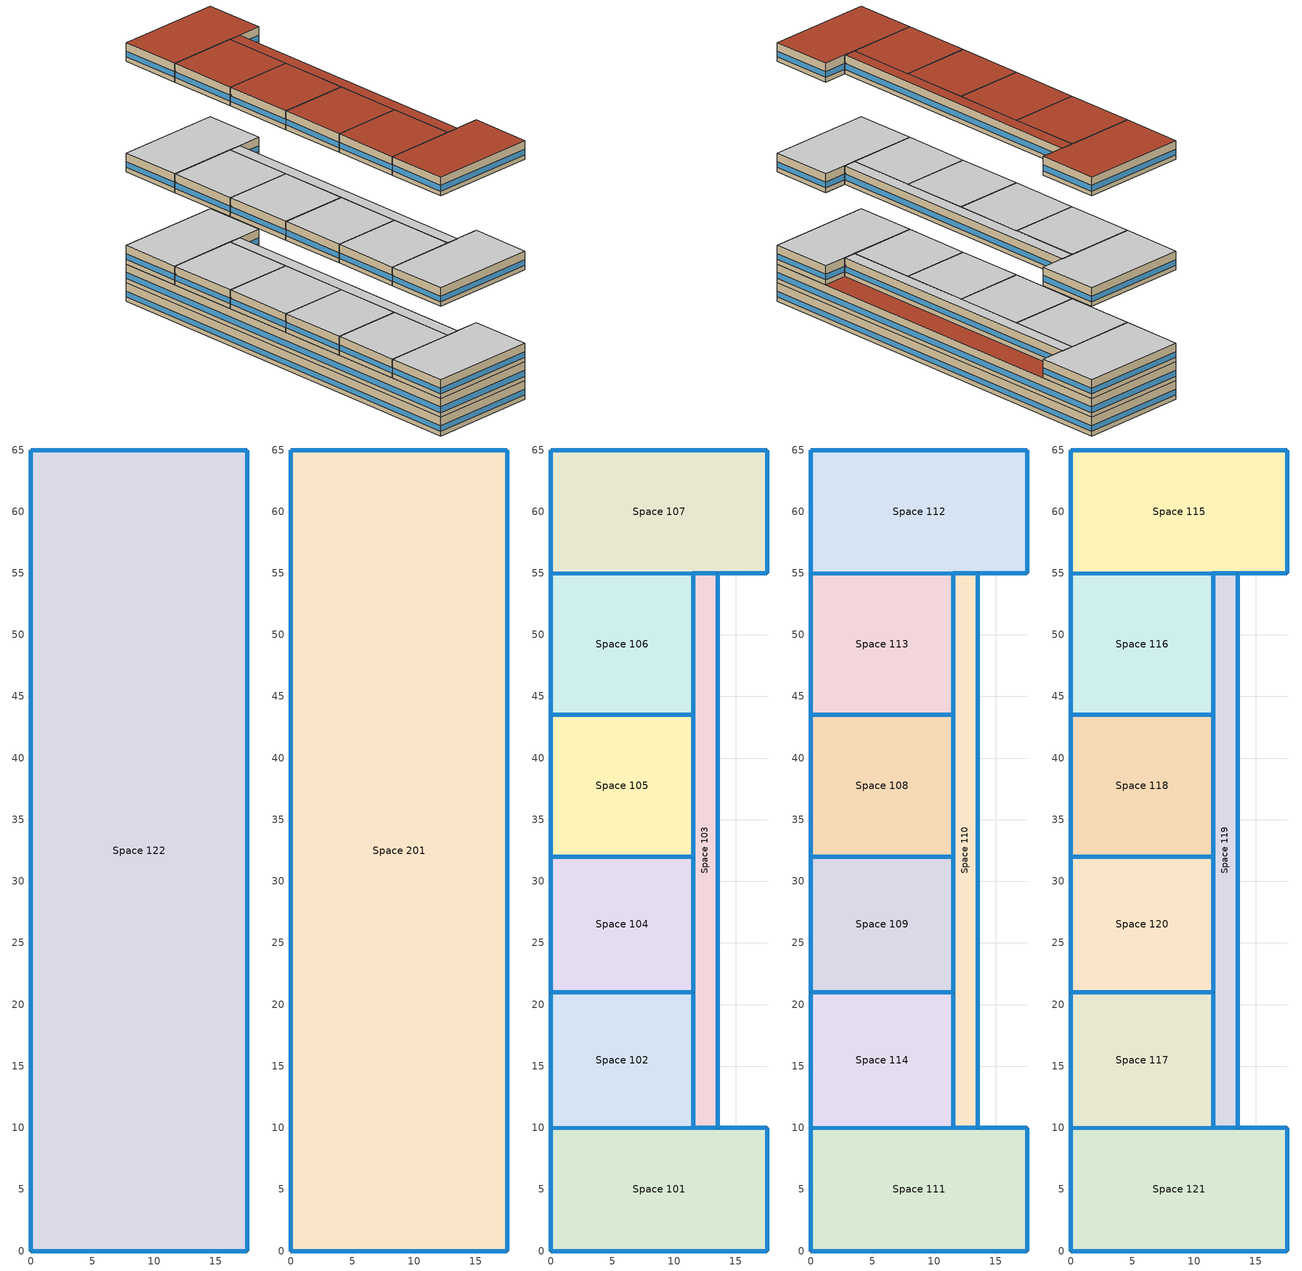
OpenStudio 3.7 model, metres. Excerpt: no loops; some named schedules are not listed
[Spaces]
Space 122
 floor ground: 17.53,65 17.53,0 0,0 0,65 z0
 wall outside (Surface 149 c tbd): 0,0 17.53,0 z0:3.05
 wall outside (Surface 150 c tbd): 0,65 0,0 z0:3.05
 wall outside (Surface 151 c tbd): 17.53,65 0,65 z0:3.05
 wall outside (Surface 152 c tbd): 17.53,0 17.53,65 z0:3.05
 window: 0.03,0 17.5,0 / 0,64.97 0,0.03 / 17.5,65 0.03,65 / 17.53,0.03 17.53,64.97 z0.76:1.68
 roof outside: 17.53,0 17.53,65 0,65 0,0 z3.05
Space 201
 floor ground: 17.53,65 17.53,0 0,0 0,65 z3.05
 wall outside (Surface 155 c tbd): 0,0 17.53,0 z3.05:6.1
 wall outside (Surface 156 c tbd): 0,65 0,0 z3.05:6.1
 wall outside (Surface 157 c tbd): 17.53,65 0,65 z3.05:6.1
 wall outside (Surface 158 c tbd): 17.53,0 17.53,65 z3.05:6.1
 window: 0.03,0 17.5,0 / 0,64.97 0,0.03 / 17.5,65 0.03,65 / 17.53,0.03 17.53,64.97 z3.81:4.73
 roof outside (Surface 159 c tbd): 17.53,0 17.53,65 0,65 0,0 z6.1
Space 101
 floor ground: 17.53,10 17.53,0 0,0 0,9.97 11.53,10 z6.1
 wall outside: 13.53,10 11.53,10 0,9.97 z6.1:9.14
 wall outside (Surface 3 c tbd): 17.53,10 13.53,10 z6.1:9.14
 wall outside (Surface 4 c tbd): 17.53,0 17.53,10 z6.1:9.14
 wall outside (Surface 5 c tbd): 0,0 17.53,0 z6.1:9.14
 wall outside (Surface 6 c tbd): 0,9.97 0,0 z6.1:9.14
 window: 13.5,10 11.56,10 z6.86:7.8; 17.5,10 13.56,10 / 17.53,0.03 17.53,9.97 / 0.03,0 17.5,0 / 0,9.94 0,0.03 / 11.5,10 0.03,9.97 z6.86:7.78
 ceiling adiabatic: 17.53,0 17.53,10 11.53,10 0,9.97 0,0 z9.14
Space 102
 floor ground: 11.53,21 11.53,10 0,9.97 0,21 z6.1
 wall outside: 0,9.97 11.53,10 11.53,21 0,21 z6.1:9.14
 wall outside (Surface 12 c tbd): 0,21 0,9.97 z6.1:9.14
 window: 11.53,10.03 11.53,20.97 / 0.03,9.97 11.5,10 / 0,20.97 0,10 / 11.5,21 0.03,21 z6.86:7.78
 ceiling adiabatic: 0,9.97 11.53,10 11.53,21 0,21 z9.14
Space 103
 floor ground: 13.53,55 13.53,10 11.53,10 11.53,55 z6.1
 wall outside (Surface 16 c tbd): 13.53,10 13.53,55 z6.1:9.14
 wall outside: 13.53,55 11.53,55 11.53,43.5 11.53,32 11.53,21 11.53,10 13.53,10 z6.1:9.14
 window: 13.53,10.03 13.53,54.97 z6.86:7.77; 11.56,10 13.5,10 / 13.5,55 11.56,55 z6.86:7.8; 11.53,20.97 11.53,10.03 / 11.53,31.97 11.53,21.03 / 11.53,43.47 11.53,32.03 / 11.53,54.97 11.53,43.53 z6.86:7.78
 ceiling adiabatic: 13.53,10 13.53,55 11.53,55 11.53,10 z9.14
Space 104
 floor ground: 11.53,32 11.53,21 0,21 0,32 z6.1
 wall outside: 0,21 11.53,21 11.53,32 0,32 z6.1:9.14
 wall outside (Surface 27 c tbd): 0,32 0,21 z6.1:9.14
 window: 11.53,21.03 11.53,31.97 / 0.03,21 11.5,21 / 0,31.97 0,21.03 / 11.5,32 0.03,32 z6.86:7.78
 ceiling adiabatic: 11.53,21 11.53,32 0,32 0,21 z9.14
Space 105
 floor ground: 11.53,43.5 11.53,32 0,32 0,43.5 z6.1
 wall outside: 0,32 11.53,32 11.53,43.5 0,43.5 z6.1:9.14
 wall outside (Surface 33 c tbd): 0,43.5 0,32 z6.1:9.14
 window: 11.53,32.03 11.53,43.47 / 0.03,32 11.5,32 / 0,43.47 0,32.03 / 11.5,43.5 0.03,43.5 z6.86:7.78
 ceiling adiabatic: 11.53,32 11.53,43.5 0,43.5 0,32 z9.14
Space 106
 floor ground: 11.53,55 11.53,43.5 0,43.5 0,54.97 z6.1
 wall outside (Surface 37 c tbd): 0,54.97 0,43.5 z6.1:9.14
 wall outside: 0,43.5 11.53,43.5 11.53,55 0,54.97 z6.1:9.14
 window: 0,54.94 0,43.53 / 11.5,55 0.03,54.97 / 11.53,43.53 11.53,54.97 / 0.03,43.5 11.5,43.5 z6.86:7.78
 ceiling adiabatic: 11.53,43.5 11.53,55 0,54.97 0,43.5 z9.14
Space 107
 floor ground: 17.53,65 17.53,55 11.53,55 0,54.97 0,65 z6.1
 wall outside (Surface 43 c tbd): 0,65 0,54.97 z6.1:9.14
 wall outside (Surface 44 c tbd): 17.53,65 0,65 z6.1:9.14
 wall outside (Surface 45 c tbd): 17.53,55 17.53,65 z6.1:9.14
 wall outside (Surface 46 c tbd): 13.53,55 17.53,55 z6.1:9.14
 wall outside: 0,54.97 11.53,55 13.53,55 z6.1:9.14
 window: 0,64.97 0,55 / 17.5,65 0.03,65 / 17.53,55.03 17.53,64.97 / 13.56,55 17.5,55 / 0.03,54.97 11.5,55 z6.86:7.78; 11.56,55 13.5,55 z6.86:7.8
 ceiling adiabatic: 0,54.97 11.53,55 17.53,55 17.53,65 0,65 z9.14
Space 108
 floor adiabatic: 11.53,43.5 11.53,32 0,32 0,43.5 z21.1
 wall outside (Surface 51 c tbd): 11.53,32 11.53,43.5 z21.1:24.14
 wall outside (Surface 52 c tbd): 0,32 11.53,32 z21.1:24.14
 wall outside (Surface 53 c tbd): 0,43.5 0,32 z21.1:24.14
 wall outside (Surface 54 c tbd): 11.53,43.5 0,43.5 z21.1:24.14
 window: 11.53,32.03 11.53,43.47 / 0.03,32 11.5,32 / 0,43.47 0,32.03 / 11.5,43.5 0.03,43.5 z21.86:22.78
 ceiling adiabatic: 11.53,32 11.53,43.5 0,43.5 0,32 z24.14
Space 109
 floor adiabatic: 11.53,32 11.53,21 0,21 0,32 z21.1
 wall outside (Surface 57 c tbd): 11.53,21 11.53,32 z21.1:24.14
 wall outside (Surface 58 c tbd): 0,21 11.53,21 z21.1:24.14
 wall outside (Surface 59 c tbd): 0,32 0,21 z21.1:24.14
 wall outside (Surface 60 c tbd): 11.53,32 0,32 z21.1:24.14
 window: 11.53,21.03 11.53,31.97 / 0.03,21 11.5,21 / 0,31.97 0,21.03 / 11.5,32 0.03,32 z21.86:22.78
 ceiling adiabatic: 11.53,21 11.53,32 0,32 0,21 z24.14
Space 110
 floor adiabatic: 13.53,55 13.53,10 11.53,10 11.53,55 z21.1
 wall outside (Surface 63 c tbd): 13.53,10 13.53,55 z21.1:24.14
 wall outside (Surface 64 c tbd): 11.53,10 13.53,10 z21.1:24.14
 wall outside (Surface 65 c tbd): 11.53,21 11.53,10 z21.1:24.14
 wall outside (Surface 66 c tbd): 11.53,32 11.53,21 z21.1:24.14
 wall outside (Surface 67 c tbd): 11.53,43.5 11.53,32 z21.1:24.14
 wall outside (Surface 68 c tbd): 11.53,55 11.53,43.5 z21.1:24.14
 wall outside (Surface 69 c tbd): 13.53,55 11.53,55 z21.1:24.14
 window: 13.53,10.03 13.53,54.97 z21.86:22.77; 11.56,10 13.5,10 / 13.5,55 11.56,55 z21.86:22.8; 11.53,20.97 11.53,10.03 / 11.53,31.97 11.53,21.03 / 11.53,43.47 11.53,32.03 / 11.53,54.97 11.53,43.53 z21.86:22.78
 ceiling adiabatic: 13.53,10 13.53,55 11.53,55 11.53,10 z24.14
Space 111
 floor adiabatic: 17.53,10 17.53,0 0,0 0,9.97 11.53,10 z21.1
 wall outside (Surface 72 c tbd): 13.53,10 11.53,10 z21.1:24.14
 wall outside (Surface 73 c tbd): 17.53,10 13.53,10 z21.1:24.14
 wall outside (Surface 74 c tbd): 17.53,0 17.53,10 z21.1:24.14
 wall outside (Surface 75 c tbd): 0,0 17.53,0 z21.1:24.14
 wall outside (Surface 76 c tbd): 0,9.97 0,0 z21.1:24.14
 wall outside (Surface 77 c tbd): 11.53,10 0,9.97 z21.1:24.14
 window: 13.5,10 11.56,10 z21.86:22.8; 17.5,10 13.56,10 / 17.53,0.03 17.53,9.97 / 0.03,0 17.5,0 / 0,9.94 0,0.03 / 11.5,10 0.03,9.97 z21.86:22.78
 ceiling adiabatic: 17.53,0 17.53,10 11.53,10 0,9.97 0,0 z24.14
Space 112
 floor adiabatic: 17.53,65 17.53,55 11.53,55 0,54.97 0,65 z21.1
 wall outside (Surface 80 c tbd): 0,65 0,54.97 z21.1:24.14
 wall outside (Surface 81 c tbd): 17.53,65 0,65 z21.1:24.14
 wall outside (Surface 82 c tbd): 17.53,55 17.53,65 z21.1:24.14
 wall outside (Surface 83 c tbd): 13.53,55 17.53,55 z21.1:24.14
 wall outside (Surface 84 c tbd): 11.53,55 13.53,55 z21.1:24.14
 wall outside (Surface 85 c tbd): 0,54.97 11.53,55 z21.1:24.14
 window: 0,64.97 0,55 / 17.5,65 0.03,65 / 17.53,55.03 17.53,64.97 / 13.56,55 17.5,55 / 0.03,54.97 11.5,55 z21.86:22.78; 11.56,55 13.5,55 z21.86:22.8
 ceiling adiabatic: 0,54.97 11.53,55 17.53,55 17.53,65 0,65 z24.14
Space 113
 floor adiabatic: 11.53,55 11.53,43.5 0,43.5 0,54.97 z21.1
 wall outside (Surface 88 c tbd): 0,54.97 0,43.5 z21.1:24.14
 wall outside (Surface 89 c tbd): 11.53,55 0,54.97 z21.1:24.14
 wall outside (Surface 90 c tbd): 11.53,43.5 11.53,55 z21.1:24.14
 wall outside (Surface 91 c tbd): 0,43.5 11.53,43.5 z21.1:24.14
 window: 0,54.94 0,43.53 / 11.5,55 0.03,54.97 / 11.53,43.53 11.53,54.97 / 0.03,43.5 11.5,43.5 z21.86:22.78
 ceiling adiabatic: 11.53,43.5 11.53,55 0,54.97 0,43.5 z24.14
Space 114
 floor adiabatic: 11.53,21 11.53,10 0,9.97 0,21 z21.1
 wall outside (Surface 94 c tbd): 11.53,10 11.53,21 z21.1:24.14
 wall outside (Surface 95 c tbd): 0,9.97 11.53,10 z21.1:24.14
 wall outside (Surface 96 c tbd): 0,21 0,9.97 z21.1:24.14
 wall outside (Surface 97 c tbd): 11.53,21 0,21 z21.1:24.14
 window: 11.53,10.03 11.53,20.97 / 0.03,9.97 11.5,10 / 0,20.97 0,10 / 11.5,21 0.03,21 z21.86:22.78
 ceiling adiabatic: 0,9.97 11.53,10 11.53,21 0,21 z24.14
Space 115
 floor adiabatic: 17.53,65 17.53,55 11.53,55 0,54.97 0,65 z39.1
 wall outside (Surface 100 c tbd): 0,65 0,54.97 z39.1:42.14
 wall outside (Surface 101 c tbd): 17.53,65 0,65 z39.1:42.14
 wall outside (Surface 102 c tbd): 17.53,55 17.53,65 z39.1:42.14
 wall outside (Surface 103 c tbd): 13.53,55 17.53,55 z39.1:42.14
 wall outside (Surface 104 c tbd): 11.53,55 13.53,55 z39.1:42.14
 wall outside (Surface 105 c tbd): 0,54.97 11.53,55 z39.1:42.14
 window: 0,64.97 0,55 / 17.5,65 0.03,65 / 17.53,55.03 17.53,64.97 / 13.56,55 17.5,55 / 0.03,54.97 11.5,55 z39.86:40.78; 11.56,55 13.5,55 z39.86:40.8
 roof outside (Surface 106 c tbd): 0,54.97 11.53,55 17.53,55 17.53,65 0,65 z42.14
Space 116
 floor adiabatic: 11.53,55 11.53,43.5 0,43.5 0,54.97 z39.1
 wall outside (Surface 108 c tbd): 0,54.97 0,43.5 z39.1:42.14
 wall outside (Surface 109 c tbd): 11.53,55 0,54.97 z39.1:42.14
 wall outside (Surface 110 c tbd): 11.53,43.5 11.53,55 z39.1:42.14
 wall outside (Surface 111 c tbd): 0,43.5 11.53,43.5 z39.1:42.14
 window: 0,54.94 0,43.53 / 11.5,55 0.03,54.97 / 11.53,43.53 11.53,54.97 / 0.03,43.5 11.5,43.5 z39.86:40.78
 roof outside (Surface 112 c tbd): 11.53,43.5 11.53,55 0,54.97 0,43.5 z42.14
Space 117
 floor adiabatic: 11.53,21 11.53,10 0,9.97 0,21 z39.1
 wall outside (Surface 114 c tbd): 11.53,10 11.53,21 z39.1:42.14
 wall outside (Surface 115 c tbd): 0,9.97 11.53,10 z39.1:42.14
 wall outside (Surface 116 c tbd): 0,21 0,9.97 z39.1:42.14
 wall outside (Surface 117 c tbd): 11.53,21 0,21 z39.1:42.14
 window: 11.53,10.03 11.53,20.97 / 0.03,9.97 11.5,10 / 0,20.97 0,10 / 11.5,21 0.03,21 z39.86:40.78
 roof outside (Surface 118 c tbd): 0,9.97 11.53,10 11.53,21 0,21 z42.14
Space 118
 floor adiabatic: 11.53,43.5 11.53,32 0,32 0,43.5 z39.1
 wall outside (Surface 120 c tbd): 11.53,32 11.53,43.5 z39.1:42.14
 wall outside (Surface 121 c tbd): 0,32 11.53,32 z39.1:42.14
 wall outside (Surface 122 c tbd): 0,43.5 0,32 z39.1:42.14
 wall outside (Surface 123 c tbd): 11.53,43.5 0,43.5 z39.1:42.14
 window: 11.53,32.03 11.53,43.47 / 0.03,32 11.5,32 / 0,43.47 0,32.03 / 11.5,43.5 0.03,43.5 z39.86:40.78
 roof outside (Surface 124 c tbd): 11.53,32 11.53,43.5 0,43.5 0,32 z42.14
Space 119
 floor adiabatic: 13.53,55 13.53,10 11.53,10 11.53,55 z39.1
 wall outside (Surface 126 c tbd): 13.53,10 13.53,55 z39.1:42.14
 wall outside (Surface 127 c tbd): 11.53,10 13.53,10 z39.1:42.14
 wall outside (Surface 128 c tbd): 11.53,21 11.53,10 z39.1:42.14
 wall outside (Surface 129 c tbd): 11.53,32 11.53,21 z39.1:42.14
 wall outside (Surface 130 c tbd): 11.53,43.5 11.53,32 z39.1:42.14
 wall outside (Surface 131 c tbd): 11.53,55 11.53,43.5 z39.1:42.14
 wall outside (Surface 132 c tbd): 13.53,55 11.53,55 z39.1:42.14
 window: 13.53,10.03 13.53,54.97 z39.86:40.77; 11.56,10 13.5,10 / 13.5,55 11.56,55 z39.86:40.8; 11.53,20.97 11.53,10.03 / 11.53,31.97 11.53,21.03 / 11.53,43.47 11.53,32.03 / 11.53,54.97 11.53,43.53 z39.86:40.78
 roof outside (Surface 133 c tbd): 13.53,10 13.53,55 11.53,55 11.53,10 z42.14
Space 120
 floor adiabatic: 11.53,32 11.53,21 0,21 0,32 z39.1
 wall outside (Surface 135 c tbd): 11.53,21 11.53,32 z39.1:42.14
 wall outside (Surface 136 c tbd): 0,21 11.53,21 z39.1:42.14
 wall outside (Surface 137 c tbd): 0,32 0,21 z39.1:42.14
 wall outside (Surface 138 c tbd): 11.53,32 0,32 z39.1:42.14
 window: 11.53,21.03 11.53,31.97 / 0.03,21 11.5,21 / 0,31.97 0,21.03 / 11.5,32 0.03,32 z39.86:40.78
 roof outside (Surface 139 c tbd): 11.53,21 11.53,32 0,32 0,21 z42.14
Space 121
 floor adiabatic: 17.53,10 17.53,0 0,0 0,9.97 11.53,10 z39.1
 wall outside (Surface 141 c tbd): 13.53,10 11.53,10 z39.1:42.14
 wall outside (Surface 142 c tbd): 17.53,10 13.53,10 z39.1:42.14
 wall outside (Surface 143 c tbd): 17.53,0 17.53,10 z39.1:42.14
 wall outside (Surface 144 c tbd): 0,0 17.53,0 z39.1:42.14
 wall outside (Surface 145 c tbd): 0,9.97 0,0 z39.1:42.14
 wall outside (Surface 146 c tbd): 11.53,10 0,9.97 z39.1:42.14
 window: 13.5,10 11.56,10 z39.86:40.8; 17.5,10 13.56,10 / 17.53,0.03 17.53,9.97 / 0.03,0 17.5,0 / 0,9.94 0,0.03 / 11.5,10 0.03,9.97 z39.86:40.78
 roof outside (Surface 147 c tbd): 17.53,0 17.53,10 11.53,10 0,9.97 0,0 z42.14
[ClimateZones]
Climate Zone Institution Name 1=ASHRAE; Climate Zone Document Name 1=ANSI/ASHRAE Standard 169; Climate Zone Document Year 1=2006; Climate Zone Value 1=6A; Climate Zone Institution Name 2=CEC; Climate Zone Document Name 2=California Climate Zone Descriptions; Climate Zone Document Year 2=1995
[Building]
Building 1
[Site]
Montreal Int'l: Latitude {deg}=45.47; Longitude {deg}=-73.75; Time Zone {hr}=-5; Elevation {m}=36
[SizingPeriod:DesignDay] Barometric Pressure {Pa}=100893; Rain Indicator=No; Snow Indicator=No; Day of Month=21; Daylight Saving Time Indicator=No; Dry-Bulb Temperature Range Modifier Type=DefaultMultipliers
Name | Maximum Dry-Bulb Temperature {C} | Daily Dry-Bulb Temperature Range {deltaC} | Wind Speed {m/s} | Wind Direction {deg} | Sky Clearness | Month | Day Type | Humidity Condition Type | Wetbulb or DewPoint at Maximum Dry-Bulb {C} | Solar Model Indicator | ASHRAE Clear Sky Optical Depth for Beam Irradiance | ASHRAE Clear Sky Optical Depth for Diffuse Irradiance
Montreal Int'l Ann Htg 99.6% Condns DB | -23.7 | 0 | 3.9 | 260 | 0 | 1 | WinterDesignDay | Wetbulb | -23.7 | ASHRAEClearSky
Montreal Int'l Ann Hum_n 99.6% Condns DP=>MCDB | -23 | 0 | 3.9 | 260 | 0 | 1 | WinterDesignDay | Dewpoint | -30.5 | ASHRAEClearSky
Montreal Int'l Ann Htg Wind 99.6% Condns WS=>MCDB | -5.3 | 0 | 12.9 | 260 | 0 | 1 | WinterDesignDay | Wetbulb | -5.3 | ASHRAEClearSky
Montreal Int'l Ann Clg .4% Condns DB=>MWB | 30 | 9.3 | 4.9 | 220 |  | 7 | SummerDesignDay | Wetbulb | 22.1 | ASHRAETau | 0.465 | 1.966
[Material] Thermal Absorptance=0.9
Name | Roughness | Thickness {m} | Conductivity {W/m-K} | Density {kg/m3} | Specific Heat {J/kg-K} | Solar Absorptance | Visible Absorptance
G05 25mm wood 1 | MediumSmooth | 0.0254 | 0.15 | 608 | 1630 | 0.5 | 0.5
4 in. Normalweight Concrete Floor 2 | MediumRough | 0.1016 | 2.31 | 2322 | 832 | 0.7 | 0.7
Generic Brick | MediumRough | 0.1 | 0.9 | 1920 | 790 | 0.65 | 0.65
Generic LW Concrete | MediumRough | 0.1 | 0.53 | 1280 | 840 | 0.8 | 0.8
Generic Wall Air Gap | Smooth | 0.1 | 0.667 | 1.28 | 1000 | 0.7 | 0.7
Generic Gypsum Board | MediumSmooth | 0.0127 | 0.16 | 800 | 1090 | 0.5 | 0.5
Roof Membrane 1 | VeryRough | 0.0095 | 0.16 | 1121.29 | 1460 | 0.7 | 0.7
Metal Roof Surface 2; F08 Metal surface 1 | Smooth | 0.0008 | 45.28 | 7824 | 500 | 0.7 | 0.7
100mm Normalweight concrete floor | MediumRough | 0.1016 | 2.31045 | 2322 | 832.557 | 0.7 | 0.7
G01 13mm gypsum board | Smooth | 0.0127 | 0.160031 | 800.001 | 1090.73 | 0.7 | 0.5
Generic HW Concrete | MediumRough | 0.2 | 1.95 | 2240 | 900 | 0.8 | 0.8
Generic Ceiling Air Gap | Smooth | 0.1 | 0.556 | 1.28 | 1000 | 0.7 | 0.7
Generic Acoustic Tile | MediumSmooth | 0.02 | 0.06 | 368 | 590 | 0.2 | 0.2
Surface 100 m tbd | MediumRough | 0.0832985 | 0.53 | 1280 | 840 | 0.8 | 0.8
Surface 101 m tbd; Surface 144 m tbd | MediumRough | 0.0834123 | 0.53 | 1280 | 840 | 0.8 | 0.8
Surface 102 m tbd; Surface 143 m tbd | MediumRough | 0.0825073 | 0.53 | 1280 | 840 | 0.8 | 0.8
Surface 103 m tbd; Surface 142 m tbd | MediumRough | 0.0813394 | 0.53 | 1280 | 840 | 0.8 | 0.8
Surface 104 m tbd; Surface 105 m tbd; Surface 109 m tbd; Surface 110 m tbd; Surface 111 m tbd; Surface 114 m tbd; Surface 115 m tbd; Surface 117 m tbd; Surface 120 m tbd; Surface 121 m tbd; Surface 123 m tbd; Surface 127 m tbd; Surface 128 m tbd; Surface 129 m tbd; Surface 130 m tbd; Surface 131 m tbd; Surface 132 m tbd; Surface 135 m tbd; Surface 136 m tbd; Surface 138 m tbd; Surface 141 m tbd; Surface 146 m tbd; Surface 51 m tbd; Surface 52 m tbd; Surface 54 m tbd; Surface 57 m tbd; Surface 58 m tbd; Surface 60 m tbd; Surface 64 m tbd; Surface 65 m tbd; Surface 66 m tbd; Surface 67 m tbd; Surface 68 m tbd; Surface 69 m tbd; Surface 72 m tbd; Surface 77 m tbd; Surface 84 m tbd; Surface 85 m tbd; Surface 89 m tbd; Surface 90 m tbd; Surface 91 m tbd; Surface 94 m tbd; Surface 95 m tbd; Surface 97 m tbd | MediumRough | 0.0957656 | 0.53 | 1280 | 840 | 0.8 | 0.8
Surface 108 m tbd | MediumRough | 0.084167 | 0.53 | 1280 | 840 | 0.8 | 0.8
Surface 116 m tbd | MediumRough | 0.084148 | 0.53 | 1280 | 840 | 0.8 | 0.8
Surface 12 m tbd | MediumRough | 0.0912917 | 0.53 | 1280 | 840 | 0.8 | 0.8
Surface 122 m tbd | MediumRough | 0.0841682 | 0.53 | 1280 | 840 | 0.8 | 0.8
Surface 126 m tbd | MediumRough | 0.084522 | 0.53 | 1280 | 840 | 0.8 | 0.8
Surface 137 m tbd | MediumRough | 0.0841466 | 0.53 | 1280 | 840 | 0.8 | 0.8
Surface 145 m tbd | MediumRough | 0.0832905 | 0.53 | 1280 | 840 | 0.8 | 0.8
Surface 149 m tbd; Surface 151 m tbd | MediumRough | 0.0846712 | 0.53 | 1280 | 840 | 0.8 | 0.8
Surface 150 m tbd; Surface 152 m tbd | MediumRough | 0.0855944 | 0.53 | 1280 | 840 | 0.8 | 0.8
Surface 155 m tbd; Surface 157 m tbd; Surface 44 m tbd; Surface 5 m tbd | MediumRough | 0.0904264 | 0.53 | 1280 | 840 | 0.8 | 0.8
Surface 156 m tbd | MediumRough | 0.0914802 | 0.53 | 1280 | 840 | 0.8 | 0.8
Surface 158 m tbd | MediumRough | 0.0912167 | 0.53 | 1280 | 840 | 0.8 | 0.8
Surface 16 m tbd | MediumRough | 0.0858149 | 0.53 | 1280 | 840 | 0.8 | 0.8
Surface 27 m tbd | MediumRough | 0.0912901 | 0.53 | 1280 | 840 | 0.8 | 0.8
Surface 3 m tbd; Surface 46 m tbd | MediumRough | 0.0825361 | 0.53 | 1280 | 840 | 0.8 | 0.8
Surface 33 m tbd | MediumRough | 0.0913155 | 0.53 | 1280 | 840 | 0.8 | 0.8
Surface 37 m tbd | MediumRough | 0.091314 | 0.53 | 1280 | 840 | 0.8 | 0.8
Surface 4 m tbd; Surface 45 m tbd | MediumRough | 0.0893638 | 0.53 | 1280 | 840 | 0.8 | 0.8
Surface 43 m tbd | MediumRough | 0.0902927 | 0.53 | 1280 | 840 | 0.8 | 0.8
Surface 53 m tbd | MediumRough | 0.0844925 | 0.53 | 1280 | 840 | 0.8 | 0.8
Surface 59 m tbd | MediumRough | 0.0844708 | 0.53 | 1280 | 840 | 0.8 | 0.8
Surface 6 m tbd | MediumRough | 0.0902834 | 0.53 | 1280 | 840 | 0.8 | 0.8
Surface 63 m tbd | MediumRough | 0.084849 | 0.53 | 1280 | 840 | 0.8 | 0.8
Surface 73 m tbd; Surface 83 m tbd | MediumRough | 0.0816422 | 0.53 | 1280 | 840 | 0.8 | 0.8
Surface 74 m tbd; Surface 82 m tbd | MediumRough | 0.0828189 | 0.53 | 1280 | 840 | 0.8 | 0.8
Surface 75 m tbd; Surface 81 m tbd | MediumRough | 0.0837308 | 0.53 | 1280 | 840 | 0.8 | 0.8
Surface 76 m tbd | MediumRough | 0.0836081 | 0.53 | 1280 | 840 | 0.8 | 0.8
Surface 80 m tbd | MediumRough | 0.0836162 | 0.53 | 1280 | 840 | 0.8 | 0.8
Surface 88 m tbd | MediumRough | 0.0844913 | 0.53 | 1280 | 840 | 0.8 | 0.8
Surface 96 m tbd | MediumRough | 0.0844721 | 0.53 | 1280 | 840 | 0.8 | 0.8
[Material:NoMass] Roughness=Smooth; Thermal Absorptance=0.9; Solar Absorptance=0.7
Name | Thermal Resistance {m2-K/W} | Visible Absorptance
Typical Carpet Pad 4; CP02 CARPET PAD 1 | 0.21648 | 0.8
Typical Insulation R-1.2 Pre1980roof | 2.73841 | 0.7
Typical Insulation R1.5 ground Pre1980 | 1.5 | 0.7
Typical Insulation R-2.17 1 | 0.381975 | 0.7
Surface 106 m tbd | 1.84353 | 0.7
Surface 112 m tbd | 2.32557 | 0.7
Surface 118 m tbd | 2.32463 | 0.7
Surface 124 m tbd; Surface 139 m tbd | 2.32511 | 0.7
Surface 133 m tbd | 1.35246 | 0.7
Surface 147 m tbd | 1.84321 | 0.7
Surface 159 m tbd | 2.53336 | 0.7
[DefaultConstructionSet]
Zone Pre1950 6A: Default Exterior Surface Constructions=Default Surface Constructions 1696; Default Interior Surface Constructions=Default Surface Constructions 1697; Default Ground Contact Surface Constructions=Default Surface Constructions 1675; Default Exterior SubSurface Constructions=Default Sub Surface Constructions 1113; Default Interior SubSurface Constructions=Default Sub Surface Constructions 1114; Interior Partition Construction=Typical Interior Partition 4; Adiabatic Surface Construction=Generic Interior Floor
[DefaultSurfaceConstructions]
Name | Floor Construction | Wall Construction | Roof Ceiling Construction
Default Surface Constructions 1696 | Typical Insulated Exterior Mass Floor 1 | Generic Exterior Wall Uninsulated | Typical IEAD Roof pre1980
Default Surface Constructions 1697 | Typical Interior Floor | Typical Interior Wall | Typical Interior Ceiling
Default Surface Constructions 1675 | Generic Ground Slab 6A pre1980 | Generic Ground Slab 6A pre1980 | Generic Interior Ceiling
[DefaultSubSurfaceConstructions]
Name | Fixed Window Construction | Operable Window Construction | Door Construction | Glass Door Construction | Overhead Door Construction | Tubular Daylight Dome Construction | Tubular Daylight Diffuser Construction
Default Sub Surface Constructions 1113 | Customized Fenestration: u=3.36 | Customized Fenestration: u=3.36 | Typical Insulated Metal Door 2 | U 0.88 SHGC 0.16 Sgl Ref-A-L Clr 6mm 1 | Typical Overhead Door 1 | Typical Interior Window | Typical Interior Window
Default Sub Surface Constructions 1114 | Typical Interior Window | Typical Interior Window | Typical Interior Door 4
[Construction]
Typical Interior Partition 4; Typical Interior Door 4: G05 25mm wood 1
Typical Insulated Exterior Mass Floor 1: 4 in. Normalweight Concrete Floor 2, Typical Carpet Pad 4
Generic Exterior Wall Uninsulated: Generic Brick, Generic LW Concrete, Generic Wall Air Gap, Generic Gypsum Board
Typical IEAD Roof pre1980: Roof Membrane 1, Typical Insulation R-1.2 Pre1980roof, Metal Roof Surface 2
Typical Interior Floor: 100mm Normalweight concrete floor, CP02 CARPET PAD 1
Typical Interior Wall: G01 13mm gypsum board, G01 13mm gypsum board
Typical Interior Ceiling: CP02 CARPET PAD 1, 100mm Normalweight concrete floor
Generic Ground Slab 6A pre1980: Typical Insulation R1.5 ground Pre1980, Generic HW Concrete
Customized Fenestration: u=3.36: Fenestration U=3.32 0.66 1
Typical Insulated Metal Door 2: F08 Metal surface 1, Typical Insulation R-2.17 1
U 0.88 SHGC 0.16 Sgl Ref-A-L Clr 6mm 1: REF A CLEAR LO 6MM 1
Typical Overhead Door 1: Typical Insulation R-2.17 1
Typical Interior Window: Clear 3mm 1
Generic Interior Ceiling: Generic LW Concrete, Generic Ceiling Air Gap, Generic Acoustic Tile
Generic Interior Floor: Generic Acoustic Tile, Generic Ceiling Air Gap, Generic LW Concrete
Surface 100 c tbd: Generic Brick, Surface 100 m tbd, Generic Wall Air Gap, Generic Gypsum Board
Surface 101 c tbd: Generic Brick, Surface 101 m tbd, Generic Wall Air Gap, Generic Gypsum Board
Surface 102 c tbd: Generic Brick, Surface 102 m tbd, Generic Wall Air Gap, Generic Gypsum Board
Surface 103 c tbd: Generic Brick, Surface 103 m tbd, Generic Wall Air Gap, Generic Gypsum Board
Surface 104 c tbd: Generic Brick, Surface 104 m tbd, Generic Wall Air Gap, Generic Gypsum Board
Surface 105 c tbd: Generic Brick, Surface 105 m tbd, Generic Wall Air Gap, Generic Gypsum Board
Surface 106 c tbd: Roof Membrane 1, Surface 106 m tbd, Metal Roof Surface 2
Surface 108 c tbd: Generic Brick, Surface 108 m tbd, Generic Wall Air Gap, Generic Gypsum Board
Surface 109 c tbd: Generic Brick, Surface 109 m tbd, Generic Wall Air Gap, Generic Gypsum Board
Surface 110 c tbd: Generic Brick, Surface 110 m tbd, Generic Wall Air Gap, Generic Gypsum Board
Surface 111 c tbd: Generic Brick, Surface 111 m tbd, Generic Wall Air Gap, Generic Gypsum Board
Surface 112 c tbd: Roof Membrane 1, Surface 112 m tbd, Metal Roof Surface 2
Surface 114 c tbd: Generic Brick, Surface 114 m tbd, Generic Wall Air Gap, Generic Gypsum Board
Surface 115 c tbd: Generic Brick, Surface 115 m tbd, Generic Wall Air Gap, Generic Gypsum Board
Surface 116 c tbd: Generic Brick, Surface 116 m tbd, Generic Wall Air Gap, Generic Gypsum Board
Surface 117 c tbd: Generic Brick, Surface 117 m tbd, Generic Wall Air Gap, Generic Gypsum Board
Surface 118 c tbd: Roof Membrane 1, Surface 118 m tbd, Metal Roof Surface 2
Surface 12 c tbd: Generic Brick, Surface 12 m tbd, Generic Wall Air Gap, Generic Gypsum Board
Surface 120 c tbd: Generic Brick, Surface 120 m tbd, Generic Wall Air Gap, Generic Gypsum Board
Surface 121 c tbd: Generic Brick, Surface 121 m tbd, Generic Wall Air Gap, Generic Gypsum Board
Surface 122 c tbd: Generic Brick, Surface 122 m tbd, Generic Wall Air Gap, Generic Gypsum Board
Surface 123 c tbd: Generic Brick, Surface 123 m tbd, Generic Wall Air Gap, Generic Gypsum Board
Surface 124 c tbd: Roof Membrane 1, Surface 124 m tbd, Metal Roof Surface 2
Surface 126 c tbd: Generic Brick, Surface 126 m tbd, Generic Wall Air Gap, Generic Gypsum Board
Surface 127 c tbd: Generic Brick, Surface 127 m tbd, Generic Wall Air Gap, Generic Gypsum Board
Surface 128 c tbd: Generic Brick, Surface 128 m tbd, Generic Wall Air Gap, Generic Gypsum Board
Surface 129 c tbd: Generic Brick, Surface 129 m tbd, Generic Wall Air Gap, Generic Gypsum Board
Surface 130 c tbd: Generic Brick, Surface 130 m tbd, Generic Wall Air Gap, Generic Gypsum Board
Surface 131 c tbd: Generic Brick, Surface 131 m tbd, Generic Wall Air Gap, Generic Gypsum Board
Surface 132 c tbd: Generic Brick, Surface 132 m tbd, Generic Wall Air Gap, Generic Gypsum Board
Surface 133 c tbd: Roof Membrane 1, Surface 133 m tbd, Metal Roof Surface 2
Surface 135 c tbd: Generic Brick, Surface 135 m tbd, Generic Wall Air Gap, Generic Gypsum Board
Surface 136 c tbd: Generic Brick, Surface 136 m tbd, Generic Wall Air Gap, Generic Gypsum Board
Surface 137 c tbd: Generic Brick, Surface 137 m tbd, Generic Wall Air Gap, Generic Gypsum Board
Surface 138 c tbd: Generic Brick, Surface 138 m tbd, Generic Wall Air Gap, Generic Gypsum Board
Surface 139 c tbd: Roof Membrane 1, Surface 139 m tbd, Metal Roof Surface 2
Surface 141 c tbd: Generic Brick, Surface 141 m tbd, Generic Wall Air Gap, Generic Gypsum Board
Surface 142 c tbd: Generic Brick, Surface 142 m tbd, Generic Wall Air Gap, Generic Gypsum Board
Surface 143 c tbd: Generic Brick, Surface 143 m tbd, Generic Wall Air Gap, Generic Gypsum Board
Surface 144 c tbd: Generic Brick, Surface 144 m tbd, Generic Wall Air Gap, Generic Gypsum Board
Surface 145 c tbd: Generic Brick, Surface 145 m tbd, Generic Wall Air Gap, Generic Gypsum Board
Surface 146 c tbd: Generic Brick, Surface 146 m tbd, Generic Wall Air Gap, Generic Gypsum Board
Surface 147 c tbd: Roof Membrane 1, Surface 147 m tbd, Metal Roof Surface 2
Surface 149 c tbd: Generic Brick, Surface 149 m tbd, Generic Wall Air Gap, Generic Gypsum Board
Surface 150 c tbd: Generic Brick, Surface 150 m tbd, Generic Wall Air Gap, Generic Gypsum Board
Surface 151 c tbd: Generic Brick, Surface 151 m tbd, Generic Wall Air Gap, Generic Gypsum Board
Surface 152 c tbd: Generic Brick, Surface 152 m tbd, Generic Wall Air Gap, Generic Gypsum Board
Surface 155 c tbd: Generic Brick, Surface 155 m tbd, Generic Wall Air Gap, Generic Gypsum Board
Surface 156 c tbd: Generic Brick, Surface 156 m tbd, Generic Wall Air Gap, Generic Gypsum Board
Surface 157 c tbd: Generic Brick, Surface 157 m tbd, Generic Wall Air Gap, Generic Gypsum Board
Surface 158 c tbd: Generic Brick, Surface 158 m tbd, Generic Wall Air Gap, Generic Gypsum Board
Surface 159 c tbd: Roof Membrane 1, Surface 159 m tbd, Metal Roof Surface 2
Surface 16 c tbd: Generic Brick, Surface 16 m tbd, Generic Wall Air Gap, Generic Gypsum Board
Surface 27 c tbd: Generic Brick, Surface 27 m tbd, Generic Wall Air Gap, Generic Gypsum Board
Surface 3 c tbd: Generic Brick, Surface 3 m tbd, Generic Wall Air Gap, Generic Gypsum Board
Surface 33 c tbd: Generic Brick, Surface 33 m tbd, Generic Wall Air Gap, Generic Gypsum Board
Surface 37 c tbd: Generic Brick, Surface 37 m tbd, Generic Wall Air Gap, Generic Gypsum Board
Surface 4 c tbd: Generic Brick, Surface 4 m tbd, Generic Wall Air Gap, Generic Gypsum Board
Surface 43 c tbd: Generic Brick, Surface 43 m tbd, Generic Wall Air Gap, Generic Gypsum Board
Surface 44 c tbd: Generic Brick, Surface 44 m tbd, Generic Wall Air Gap, Generic Gypsum Board
Surface 45 c tbd: Generic Brick, Surface 45 m tbd, Generic Wall Air Gap, Generic Gypsum Board
Surface 46 c tbd: Generic Brick, Surface 46 m tbd, Generic Wall Air Gap, Generic Gypsum Board
Surface 5 c tbd: Generic Brick, Surface 5 m tbd, Generic Wall Air Gap, Generic Gypsum Board
Surface 51 c tbd: Generic Brick, Surface 51 m tbd, Generic Wall Air Gap, Generic Gypsum Board
Surface 52 c tbd: Generic Brick, Surface 52 m tbd, Generic Wall Air Gap, Generic Gypsum Board
Surface 53 c tbd: Generic Brick, Surface 53 m tbd, Generic Wall Air Gap, Generic Gypsum Board
Surface 54 c tbd: Generic Brick, Surface 54 m tbd, Generic Wall Air Gap, Generic Gypsum Board
Surface 57 c tbd: Generic Brick, Surface 57 m tbd, Generic Wall Air Gap, Generic Gypsum Board
Surface 58 c tbd: Generic Brick, Surface 58 m tbd, Generic Wall Air Gap, Generic Gypsum Board
Surface 59 c tbd: Generic Brick, Surface 59 m tbd, Generic Wall Air Gap, Generic Gypsum Board
Surface 6 c tbd: Generic Brick, Surface 6 m tbd, Generic Wall Air Gap, Generic Gypsum Board
Surface 60 c tbd: Generic Brick, Surface 60 m tbd, Generic Wall Air Gap, Generic Gypsum Board
Surface 63 c tbd: Generic Brick, Surface 63 m tbd, Generic Wall Air Gap, Generic Gypsum Board
Surface 64 c tbd: Generic Brick, Surface 64 m tbd, Generic Wall Air Gap, Generic Gypsum Board
Surface 65 c tbd: Generic Brick, Surface 65 m tbd, Generic Wall Air Gap, Generic Gypsum Board
Surface 66 c tbd: Generic Brick, Surface 66 m tbd, Generic Wall Air Gap, Generic Gypsum Board
Surface 67 c tbd: Generic Brick, Surface 67 m tbd, Generic Wall Air Gap, Generic Gypsum Board
Surface 68 c tbd: Generic Brick, Surface 68 m tbd, Generic Wall Air Gap, Generic Gypsum Board
Surface 69 c tbd: Generic Brick, Surface 69 m tbd, Generic Wall Air Gap, Generic Gypsum Board
Surface 72 c tbd: Generic Brick, Surface 72 m tbd, Generic Wall Air Gap, Generic Gypsum Board
Surface 73 c tbd: Generic Brick, Surface 73 m tbd, Generic Wall Air Gap, Generic Gypsum Board
Surface 74 c tbd: Generic Brick, Surface 74 m tbd, Generic Wall Air Gap, Generic Gypsum Board
Surface 75 c tbd: Generic Brick, Surface 75 m tbd, Generic Wall Air Gap, Generic Gypsum Board
Surface 76 c tbd: Generic Brick, Surface 76 m tbd, Generic Wall Air Gap, Generic Gypsum Board
Surface 77 c tbd: Generic Brick, Surface 77 m tbd, Generic Wall Air Gap, Generic Gypsum Board
Surface 80 c tbd: Generic Brick, Surface 80 m tbd, Generic Wall Air Gap, Generic Gypsum Board
Surface 81 c tbd: Generic Brick, Surface 81 m tbd, Generic Wall Air Gap, Generic Gypsum Board
Surface 82 c tbd: Generic Brick, Surface 82 m tbd, Generic Wall Air Gap, Generic Gypsum Board
Surface 83 c tbd: Generic Brick, Surface 83 m tbd, Generic Wall Air Gap, Generic Gypsum Board
Surface 84 c tbd: Generic Brick, Surface 84 m tbd, Generic Wall Air Gap, Generic Gypsum Board
Surface 85 c tbd: Generic Brick, Surface 85 m tbd, Generic Wall Air Gap, Generic Gypsum Board
Surface 88 c tbd: Generic Brick, Surface 88 m tbd, Generic Wall Air Gap, Generic Gypsum Board
Surface 89 c tbd: Generic Brick, Surface 89 m tbd, Generic Wall Air Gap, Generic Gypsum Board
Surface 90 c tbd: Generic Brick, Surface 90 m tbd, Generic Wall Air Gap, Generic Gypsum Board
Surface 91 c tbd: Generic Brick, Surface 91 m tbd, Generic Wall Air Gap, Generic Gypsum Board
Surface 94 c tbd: Generic Brick, Surface 94 m tbd, Generic Wall Air Gap, Generic Gypsum Board
Surface 95 c tbd: Generic Brick, Surface 95 m tbd, Generic Wall Air Gap, Generic Gypsum Board
Surface 96 c tbd: Generic Brick, Surface 96 m tbd, Generic Wall Air Gap, Generic Gypsum Board
Surface 97 c tbd: Generic Brick, Surface 97 m tbd, Generic Wall Air Gap, Generic Gypsum Board
[WindowMaterial:SimpleGlazingSystem]
Fenestration U=3.32 0.66 1: U-Factor {W/m2-K}=3.32; Solar Heat Gain Coefficient=0.66; Visible Transmittance=0.21
[WindowMaterial:Glazing] Optical Data Type=SpectralAverage; Infrared Transmittance at Normal Incidence=0; Front Side Infrared Hemispherical Emissivity=0.84; Conductivity {W/m-K}=0.9; Dirt Correction Factor for Solar and Visible Transmittance=1; Solar Diffusing=No
Name | Thickness {m} | Solar Transmittance at Normal Incidence | Front Side Solar Reflectance at Normal Incidence | Back Side Solar Reflectance at Normal Incidence | Visible Transmittance at Normal Incidence | Front Side Visible Reflectance at Normal Incidence | Back Side Visible Reflectance at Normal Incidence | Back Side Infrared Hemispherical Emissivity
REF A CLEAR LO 6MM 1 | 0.006 | 0.066 | 0.341 | 0.493 | 0.08 | 0.41 | 0.37 | 0.4
Clear 3mm 1 | 0.003 | 0.837 | 0.075 | 0.075 | 0.898 | 0.081 | 0.081 | 0.84
[ThermostatSetpoint:DualSetpoint]
Name | Heating Setpoint Temperature Schedule | Cooling Setpoint Temperature Schedule
Thermostat Setpoint Dual Setpoint 1 | LargeOffice Building_Setpoint_HtgSetp Schedule | LargeOffice Building_Setpoint_ClgSetp Schedule
Thermostat Setpoint Dual Setpoint 2 | LargeOffice Building_Setpoint_HtgSetp Schedule 1 | LargeOffice Building_Setpoint_ClgSetp Schedule 1
Thermostat Setpoint Dual Setpoint 3; Thermostat Setpoint Dual Setpoint 4; Thermostat Setpoint Dual Setpoint 5; Thermostat Setpoint Dual Setpoint 6; Thermostat Setpoint Dual Setpoint 7; Thermostat Setpoint Dual Setpoint 8; Thermostat Setpoint Dual Setpoint 9; Thermostat Setpoint Dual Setpoint 10; Thermostat Setpoint Dual Setpoint 11; Thermostat Setpoint Dual Setpoint 12; Thermostat Setpoint Dual Setpoint 13; Thermostat Setpoint Dual Setpoint 14; Thermostat Setpoint Dual Setpoint 15; Thermostat Setpoint Dual Setpoint 16; Thermostat Setpoint Dual Setpoint 17; Thermostat Setpoint Dual Setpoint 18; Thermostat Setpoint Dual Setpoint 19; Thermostat Setpoint Dual Setpoint 20; Thermostat Setpoint Dual Setpoint 21; Thermostat Setpoint Dual Setpoint 22; Thermostat Setpoint Dual Setpoint 23 | NECB-G-Thermostat Setpoint-Heating | NECB-G-Thermostat Setpoint-Cooling 1
[DesignSpecification:OutdoorAir] Outdoor Air Method=Sum
Name | Outdoor Air Flow per Person {m3/s-person}
MidriseApartment Apartment Ventilation | 0.003
189.1-2009 - Office - ClosedOffice - CZ4-8 Ventilation | 0.00943895
[BuildingStory]
Name | Nominal Z Coordinate {m} | Nominal Floor to Floor Height {m}
Building Story 1 | 0 | 3.048
Building Story 2 | 3 | 3.048
Building Story 3 | 6.048 | 3.048
Building Story typical | 24 | 3
Building Story roof | 42 | 3
[Space]
Name | Space Type | Building Story | Thermal Zone
Space 101 | MURB large | Building Story 3 | Thermal Zone 2
Space 102 | MURB large | Building Story 3 | Thermal Zone 5
Space 103 | MURB lobby | Building Story 3 | Thermal Zone 7
Space 104 | MURB large | Building Story 3 | Thermal Zone 8
Space 105 | MURB large | Building Story 3 | Thermal Zone 9
Space 106 | MURB large | Building Story 3 | Thermal Zone 6
Space 107 | MURB large | Building Story 3 | Thermal Zone 4
Space 108 | MURB large | Building Story typical | Thermal Zone 3
Space 109 | MURB large | Building Story typical | Thermal Zone 10
Space 110 | MURB lobby | Building Story typical | Thermal Zone 11
Space 111 | MURB large | Building Story typical | Thermal Zone 13
Space 112 | MURB large | Building Story typical | Thermal Zone 15
Space 113 | MURB large | Building Story typical | Thermal Zone 16
Space 114 | MURB large | Building Story typical | Thermal Zone 17
Space 115 | MURB large | Building Story roof | Thermal Zone 18
Space 116 | MURB large | Building Story roof | Thermal Zone 19
Space 117 | MURB large | Building Story roof | Thermal Zone 20
Space 118 | MURB large | Building Story roof | Thermal Zone 14
Space 119 | MURB lobby | Building Story roof | Thermal Zone 21
Space 120 | MURB large | Building Story roof | Thermal Zone 22
Space 121 | MURB large | Building Story roof | Thermal Zone 12
Space 122 | Bureaux | Building Story 1 | Thermal Zone 23
Space 201 | Bureaux | Building Story 2 | Thermal Zone 1
[ThermalZone] Use Ideal Air Loads=No
Name | Thermostat | Multiplier
Thermal Zone 1 | Thermostat Setpoint Dual Setpoint 1
Thermal Zone 2 | Thermostat Setpoint Dual Setpoint 10
Thermal Zone 3 | Thermostat Setpoint Dual Setpoint 12 | 10
Thermal Zone 4 | Thermostat Setpoint Dual Setpoint 8
Thermal Zone 5 | Thermostat Setpoint Dual Setpoint 14
Thermal Zone 6 | Thermostat Setpoint Dual Setpoint 20
Thermal Zone 7 | Thermostat Setpoint Dual Setpoint 7
Thermal Zone 8 | Thermostat Setpoint Dual Setpoint 19
Thermal Zone 9 | Thermostat Setpoint Dual Setpoint 18
Thermal Zone 10 | Thermostat Setpoint Dual Setpoint 3 | 10
Thermal Zone 11 | Thermostat Setpoint Dual Setpoint 9 | 10
Thermal Zone 12 | Thermostat Setpoint Dual Setpoint 13 | 1
Thermal Zone 13 | Thermostat Setpoint Dual Setpoint 11 | 10
Thermal Zone 14 | Thermostat Setpoint Dual Setpoint 6
Thermal Zone 15 | Thermostat Setpoint Dual Setpoint 15 | 10
Thermal Zone 16 | Thermostat Setpoint Dual Setpoint 16 | 10
Thermal Zone 17 | Thermostat Setpoint Dual Setpoint 17 | 10
Thermal Zone 18 | Thermostat Setpoint Dual Setpoint 4
Thermal Zone 19 | Thermostat Setpoint Dual Setpoint 5
Thermal Zone 20 | Thermostat Setpoint Dual Setpoint 23
Thermal Zone 21 | Thermostat Setpoint Dual Setpoint 21
Thermal Zone 22 | Thermostat Setpoint Dual Setpoint 22
Thermal Zone 23 | Thermostat Setpoint Dual Setpoint 2
[DefaultScheduleSet]
Name | Number of People Schedule | People Activity Level Schedule | Electric Equipment Schedule | Hot Water Equipment Schedule | Infiltration Schedule | Lighting Schedule
MidriseApartment Apartment Schedule Set 2 | MidriseApartment Apartment Occ 2 | MidriseApartment Activity 2 | MURB Appliances and lighting | MURB hot water equipment schedule | MidriseApartment Infil 3
MidriseApartment Corridor Schedule Set 1 |  |  | ApartmentMidRise BLDG_ELEVATORS Pre2004 |  | MidriseApartment Infil 1 | MidriseApartment Corridor Light 2
189.1-2009 - Office - BreakRoom - CZ4-8 Schedule Set | Office Misc Occ | Office Activity | Office Bldg Equip |  | Office Infil Quarter On | Office Bldg Light
[People:Definition]
MidriseApartment Apartment People Definition: Number of People Calculation Method=People/Area; People per Space Floor Area {person/m2}=0.0283091; Fraction Radiant=0.3
[ElectricEquipment:Definition]
MidriseApartment Apartment Elec Equip Definition: Design Level Calculation Method=Watts/Area; Watts per Space Floor Area {W/m2}=8.15; Fraction Latent=0; Fraction Radiant=0.5; Fraction Lost=0
[SpaceType] Default Construction Set=Zone Pre1950 6A
Name | Default Schedule Set | Design Specification Outdoor Air Object
MURB large | MidriseApartment Apartment Schedule Set 2 | MidriseApartment Apartment Ventilation
MURB lobby | MidriseApartment Corridor Schedule Set 1 | MidriseApartment Apartment Ventilation
Bureaux | 189.1-2009 - Office - BreakRoom - CZ4-8 Schedule Set | 189.1-2009 - Office - ClosedOffice - CZ4-8 Ventilation
[People]
People 1: People Definition=MidriseApartment Apartment People Definition; Space or SpaceType=MURB large; Multiplier=1
[ElectricEquipment]
Electric Equipment 1: Electric Equipment Definition=MidriseApartment Apartment Elec Equip Definition; Space or SpaceType=MURB large
[SpaceInfiltration:DesignFlowRate] Design Flow Rate Calculation Method=Flow/ExteriorArea; Flow per Exterior Surface Area {m3/s-m2}=0.000247969; Constant Term Coefficient=0.107472; Temperature Term Coefficient=0.0119911; Velocity Term Coefficient=0; Velocity Squared Term Coefficient=0.0134792
Name | Space or SpaceType | Schedule
Space 201 HVAC On Infiltration | Space 201 | Infiltration HVAC On Schedule
Space 201 HVAC Off Infiltration | Space 201 | Infiltration HVAC Off Schedule
Space 101 HVAC On Infiltration | Space 101 | Infiltration HVAC On Schedule
Space 101 HVAC Off Infiltration | Space 101 | Infiltration HVAC Off Schedule
Space 108 HVAC On Infiltration | Space 108 | Infiltration HVAC On Schedule
Space 108 HVAC Off Infiltration | Space 108 | Infiltration HVAC Off Schedule
Space 107 HVAC On Infiltration | Space 107 | Infiltration HVAC On Schedule
Space 107 HVAC Off Infiltration | Space 107 | Infiltration HVAC Off Schedule
Space 102 HVAC On Infiltration | Space 102 | Infiltration HVAC On Schedule
Space 102 HVAC Off Infiltration | Space 102 | Infiltration HVAC Off Schedule
Space 106 HVAC On Infiltration | Space 106 | Infiltration HVAC On Schedule
Space 106 HVAC Off Infiltration | Space 106 | Infiltration HVAC Off Schedule
Space 103 HVAC On Infiltration | Space 103 | Infiltration HVAC On Schedule
Space 103 HVAC Off Infiltration | Space 103 | Infiltration HVAC Off Schedule
Space 104 HVAC On Infiltration | Space 104 | Infiltration HVAC On Schedule
Space 104 HVAC Off Infiltration | Space 104 | Infiltration HVAC Off Schedule
Space 105 HVAC On Infiltration | Space 105 | Infiltration HVAC On Schedule
Space 105 HVAC Off Infiltration | Space 105 | Infiltration HVAC Off Schedule
Space 109 HVAC On Infiltration | Space 109 | Infiltration HVAC On Schedule
Space 109 HVAC Off Infiltration | Space 109 | Infiltration HVAC Off Schedule
Space 110 HVAC On Infiltration | Space 110 | Infiltration HVAC On Schedule
Space 110 HVAC Off Infiltration | Space 110 | Infiltration HVAC Off Schedule
Space 121 HVAC On Infiltration | Space 121 | Infiltration HVAC On Schedule
Space 121 HVAC Off Infiltration | Space 121 | Infiltration HVAC Off Schedule
Space 111 HVAC On Infiltration | Space 111 | Infiltration HVAC On Schedule
Space 111 HVAC Off Infiltration | Space 111 | Infiltration HVAC Off Schedule
Space 118 HVAC On Infiltration | Space 118 | Infiltration HVAC On Schedule
Space 118 HVAC Off Infiltration | Space 118 | Infiltration HVAC Off Schedule
Space 112 HVAC On Infiltration | Space 112 | Infiltration HVAC On Schedule
Space 112 HVAC Off Infiltration | Space 112 | Infiltration HVAC Off Schedule
Space 113 HVAC On Infiltration | Space 113 | Infiltration HVAC On Schedule
Space 113 HVAC Off Infiltration | Space 113 | Infiltration HVAC Off Schedule
Space 114 HVAC On Infiltration | Space 114 | Infiltration HVAC On Schedule
Space 114 HVAC Off Infiltration | Space 114 | Infiltration HVAC Off Schedule
Space 115 HVAC On Infiltration | Space 115 | Infiltration HVAC On Schedule
Space 115 HVAC Off Infiltration | Space 115 | Infiltration HVAC Off Schedule
Space 116 HVAC On Infiltration | Space 116 | Infiltration HVAC On Schedule
Space 116 HVAC Off Infiltration | Space 116 | Infiltration HVAC Off Schedule
Space 117 HVAC On Infiltration | Space 117 | Infiltration HVAC On Schedule
Space 117 HVAC Off Infiltration | Space 117 | Infiltration HVAC Off Schedule
Space 119 HVAC On Infiltration | Space 119 | Infiltration HVAC On Schedule
Space 119 HVAC Off Infiltration | Space 119 | Infiltration HVAC Off Schedule
Space 120 HVAC On Infiltration | Space 120 | Infiltration HVAC On Schedule
Space 120 HVAC Off Infiltration | Space 120 | Infiltration HVAC Off Schedule
Space 122 HVAC On Infiltration | Space 122 | Infiltration HVAC On Schedule
Space 122 HVAC Off Infiltration | Space 122 | Infiltration HVAC Off Schedule
[Schedule:Constant]
Name | Value
Infiltration HVAC On Schedule | 0
Infiltration HVAC Off Schedule | 1
[Schedule:Ruleset]
Name | Default Day Schedule | Summer Design Day Schedule | Winter Design Day Schedule | Holiday Schedule
ApartmentMidRise BLDG_ELEVATORS Pre2004 | ApartmentMidRise BLDG_ELEVATORS Pre2004 Default
MidriseApartment Infil 1 | MidriseApartment Infil Default 1 | MidriseApartment Infil Summer Design Day 1 | MidriseApartment Infil Winter Design Day 1
MURB Appliances and lighting | Medium Office Lighting All Other Days Schedule | Medium Office Lighting Summer Design Day Schedule 1 | Medium Office Lighting Winter Design Day Schedule 1
MURB hot water equipment schedule | Medium Office Hot Water Equipment Default Schedule 1 | Medium Office Hot Water Equipment Summer Design Day Schedule 2 | Medium Office Hot Water Equipment Winter Design Day Schedule 2
MidriseApartment Apartment Occ 2 | MidriseApartment Apartment Occ Default 1 | MidriseApartment Apartment Occ Summer Design Day 2 | MidriseApartment Apartment Occ Winter Design Day 2
MidriseApartment Activity 2 | MidriseApartment Activity Default 1 | MidriseApartment Activity Summer Design Day 2 | MidriseApartment Activity Winter Design Day 2
MidriseApartment Infil 3 | MidriseApartment Infil Default 2 | MidriseApartment Infil Summer Design Day 3 | MidriseApartment Infil Winter Design Day 3
MidriseApartment Corridor Light 2 | MidriseApartment Corridor Light Default 1 | MidriseApartment Corridor Light Summer Design Day 2 | MidriseApartment Corridor Light Winter Design Day 2
Office Misc Occ | Office Bldg Occ Default Schedule 1 | Office Bldg Occ Summer Design Day 1 | Office Bldg Occ Winter Design Day 1
Office Activity | Office Activity Default Schedule | Office Activity Summer Design Day | Office Activity Winter Design Day
Office Bldg Light | Office Bldg Light Default Schedule | Office Bldg Light Summer Design Day | Office Bldg Light Winter Design Day
Office Bldg Equip | Office Bldg Equip Default Schedule | Office Bldg Equip Summer Design Day | Office Bldg Equip Winter Design Day
Office Infil Quarter On | Office Infil Quarter On Default Schedule | Office Infil Quarter On Summer Design Day | Office Infil Quarter On Winter Design Day
LargeOffice Building_Setpoint_HtgSetp Schedule | LargeOffice Building_Setpoint_HtgSetp Schedule_Sunday | LargeOffice Building_Setpoint_HtgSetp Schedule_SmrDsn 1 | LargeOffice Building_Setpoint_HtgSetp Schedule_WntrDsn 1 | LargeOffice Building_Setpoint_HtgSetp Schedule_Hol 1
LargeOffice Building_Setpoint_ClgSetp Schedule | LargeOffice Building_Setpoint_ClgSetp Schedule_Sunday | LargeOffice Building_Setpoint_ClgSetp Schedule_SmrDsn 1 | LargeOffice Building_Setpoint_ClgSetp Schedule_WntrDsn 1 | LargeOffice Building_Setpoint_ClgSetp Schedule_Hol 1
LargeOffice Building_Setpoint_ClgSetp Schedule 1 | LargeOffice Building_Setpoint_ClgSetp Schedule_Sunday 1 | LargeOffice Building_Setpoint_ClgSetp Schedule_SmrDsn 2 | LargeOffice Building_Setpoint_ClgSetp Schedule_WntrDsn 2 | LargeOffice Building_Setpoint_ClgSetp Schedule_Hol 2
LargeOffice Building_Setpoint_HtgSetp Schedule 1 | LargeOffice Building_Setpoint_HtgSetp Schedule_Sunday 1 | LargeOffice Building_Setpoint_HtgSetp Schedule_SmrDsn 2 | LargeOffice Building_Setpoint_HtgSetp Schedule_WntrDsn 2 | LargeOffice Building_Setpoint_HtgSetp Schedule_Hol 2
NECB-G-Thermostat Setpoint-Cooling 1 | NECB-G-Thermostat Setpoint-Cooling Default 1
NECB-G-Thermostat Setpoint-Heating | NECB-G-Thermostat Setpoint-Heating Default
[Schedule:Day]
Medium Office Lighting All Other Days Schedule: 24, 0, 0.05
Medium Office Lighting Summer Design Day Schedule 1: 6, 0, 1, 24, 0, 0
Medium Office Lighting Winter Design Day Schedule 1: 24, 0, 0
Medium Office Hot Water Equipment Default Schedule 1: 1, 0, 0.04, 2, 0, 0.04, 3, 0, 0.04, 4, 0, 0.04, 5, 0, 0.04, 6, 0, 0.07, 7, 0, 0.04, 8, 0, 0.04, 9, 0, 0.04, 10, 0, 0.04, 11, 0, 0.04, 12, 0, 0.06, 13, 0, 0.06, 14, 0, 0.09, 15, 0, 0.06, 16, 0, 0.04, 17, 0, 0.04, 18, 0, 0.04, 19, 0, 0.04, 20, 0, 0.04, 21, 0, 0.04, 22, 0, 0.07, 23, 0, 0.04, 24, 0, 0.04
Medium Office Hot Water Equipment Summer Design Day Schedule 2: 1, 0, 0.05, 2, 0, 0.05, 3, 0, 0.05, 4, 0, 0.05, 5, 0, 0.05, 6, 0, 0.08, 7, 0, 0.07, 8, 0, 0.19, 9, 0, 0.35, 10, 0, 0.38, 11, 0, 0.39, 12, 0, 0.47, 13, 0, 0.57, 14, 0, 0.54, 15, 0, 0.34, 16, 0, 0.33, 17, 0, 0.44, 18, 0, 0.26, 19, 0, 0.21, 20, 0, 0.15, 21, 0, 0.17, 22, 0, 0.08, 23, 0, 0.05, 24, 0, 0.05
MidriseApartment Apartment Occ Default 1; MidriseApartment Apartment Occ Summer Design Day 2; MidriseApartment Apartment Occ Winter Design Day 2: 7, 0, 1, 8, 0, 0.85, 9, 0, 0.39, 16, 0, 0.25, 17, 0, 0.3, 18, 0, 0.52, 21, 0, 0.87, 24, 0, 1
MidriseApartment Activity Default 1; MidriseApartment Activity Summer Design Day 2; MidriseApartment Activity Winter Design Day 2: 24, 0, 120
LargeOffice Building_Setpoint_HtgSetp Schedule_Sunday; LargeOffice Building_Setpoint_HtgSetp Schedule_SmrDsn 1; LargeOffice Building_Setpoint_HtgSetp Schedule_Hol 1; LargeOffice Building_Setpoint_HtgSetp Schedule_Sunday 1; LargeOffice Building_Setpoint_HtgSetp Schedule_SmrDsn 2; LargeOffice Building_Setpoint_HtgSetp Schedule_Hol 2: 24, 0, 15.6632
LargeOffice Building_Setpoint_HtgSetp Schedule_WntrDsn 1; LargeOffice Building_Setpoint_HtgSetp Schedule_WntrDsn 2: 5, 0, 15.6632, 6, 0, 17.6105, 7, 0, 19.5578, 22, 0, 20.9209, 24, 0, 15.6632
LargeOffice Building_Setpoint_ClgSetp Schedule_Sunday; LargeOffice Building_Setpoint_ClgSetp Schedule_WntrDsn 1; LargeOffice Building_Setpoint_ClgSetp Schedule_Hol 1; LargeOffice Building_Setpoint_ClgSetp Schedule_Sunday 1; LargeOffice Building_Setpoint_ClgSetp Schedule_WntrDsn 2; LargeOffice Building_Setpoint_ClgSetp Schedule_Hol 2: 24, 0, 24.0791
LargeOffice Building_Setpoint_ClgSetp Schedule_SmrDsn 1; LargeOffice Building_Setpoint_ClgSetp Schedule_SmrDsn 2: 5, 0, 26.7079, 6, 0, 25.7343, 7, 0, 25.0527, 22, 0, 24.0791, 24, 0, 26.7079
NECB-G-Thermostat Setpoint-Cooling Default 1: 24, 0, 24
NECB-G-Thermostat Setpoint-Heating Default: 1, 0, 19, 7, 0, 19, 9, 0, 21, 17, 0, 20, 22, 0, 21, 24, 0, 19
[Schedule:Rule]
Name | Schedule Ruleset | Rule Order | Day Schedule | Apply Friday | Apply Monday | Apply Tuesday | Apply Wednesday | Apply Thursday | Apply Saturday | Apply Sunday | Date Specification Type | Start Month | Start Day | End Month | End Day
MURB Friday | MURB Appliances and lighting | 0 | MURB Friday schedule | Yes
MURB Weekday | MURB Appliances and lighting | 1 | MURB Weekday |  | Yes | Yes | Yes | Yes | No
MURB Weekend | MURB Appliances and lighting | 2 | MURB Weekend schedule | No | No | No | No | No | Yes | Yes
Schedule Rule 3 | LargeOffice Building_Setpoint_HtgSetp Schedule | 0 | Schedule Day 57 | Yes | Yes | Yes | Yes | Yes | No | No | DateRange | 1 | 1 | 12 | 31
Schedule Rule 4 | LargeOffice Building_Setpoint_HtgSetp Schedule | 1 | Schedule Day 58 | No | No | No | No | No | Yes | No | DateRange | 1 | 1 | 12 | 31
Schedule Rule 448 | LargeOffice Building_Setpoint_HtgSetp Schedule 1 | 0 | Schedule Day 59 | Yes | Yes | Yes | Yes | Yes | No | No | DateRange | 1 | 1 | 12 | 31
Schedule Rule 449 | LargeOffice Building_Setpoint_HtgSetp Schedule 1 | 1 | Schedule Day 60 | No | No | No | No | No | Yes | No | DateRange | 1 | 1 | 12 | 31
Schedule Rule 389 | NECB-G-Thermostat Setpoint-Cooling 1 | 0 | NECB-G-Thermostat Setpoint-Cooling Sun|Hol Day |  |  |  |  |  |  | Yes | DateRange | 1 | 1 | 12 | 31
Schedule Rule 424 | NECB-G-Thermostat Setpoint-Cooling 1 | 0 | NECB-G-Thermostat Setpoint-Cooling Sun|Hol Day 1 |  |  |  |  |  |  | Yes | DateRange | 1 | 1 | 12 | 31
Schedule Rule 423 | NECB-G-Thermostat Setpoint-Cooling 1 | 1 | NECB-G-Thermostat Setpoint-Cooling Sat Day 1 |  |  |  |  |  | Yes |  | DateRange | 1 | 1 | 12 | 31
Schedule Rule 388 | NECB-G-Thermostat Setpoint-Cooling 1 | 1 | NECB-G-Thermostat Setpoint-Cooling Sat Day |  |  |  |  |  | Yes |  | DateRange | 1 | 1 | 12 | 31
Schedule Rule 387 | NECB-G-Thermostat Setpoint-Cooling 1 | 2 | NECB-G-Thermostat Setpoint-Cooling Default|Wkdy Day | Yes | Yes | Yes | Yes | Yes |  |  | DateRange | 1 | 1 | 12 | 31
Schedule Rule 422 | NECB-G-Thermostat Setpoint-Cooling 1 | 2 | NECB-G-Thermostat Setpoint-Cooling Default|Wkdy Day 1 | Yes | Yes | Yes | Yes | Yes |  |  | DateRange | 1 | 1 | 12 | 31
Schedule Rule 46 | NECB-G-Thermostat Setpoint-Heating | 0 | NECB-G-Thermostat Setpoint-Heating Default 2 |  |  |  |  |  | Yes | Yes
